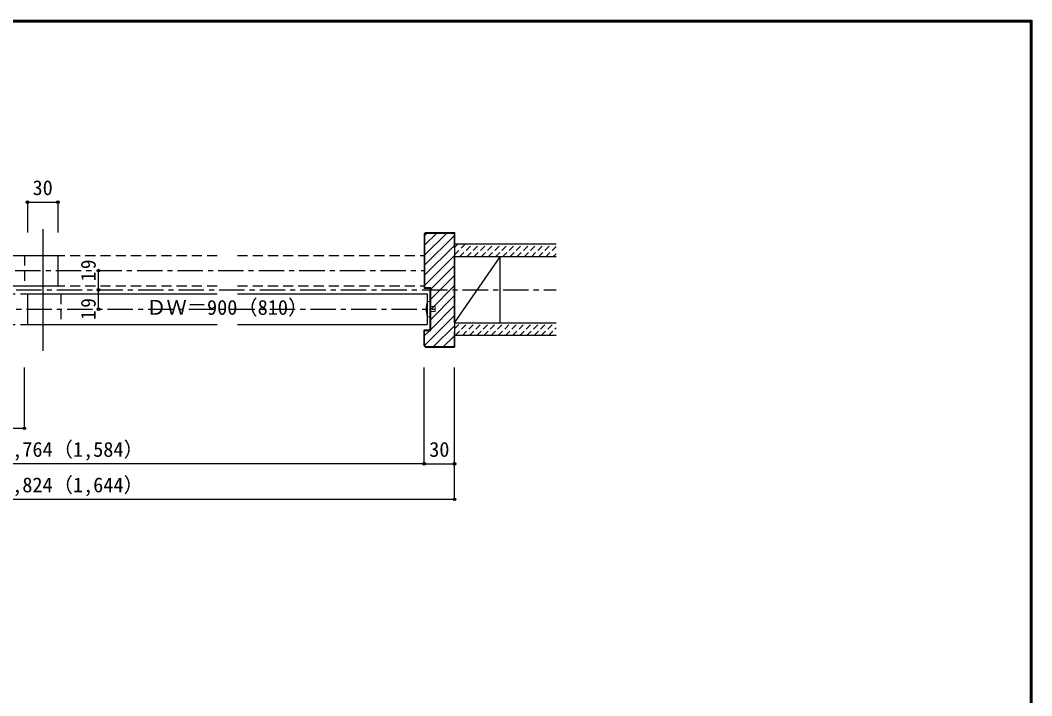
# Model space of a CAD drawing. Units: millimetres, scale not verified. Extents: x -973 to 977, y -718 to 696.
# Drawn here: x -20 to 977, y 30 to 696 of the extents above; entities that cross this region are included whole.
import ezdxf
from ezdxf.enums import TextEntityAlignment as Align

# ---------------------------------------------------------------- set-up
doc = ezdxf.new("R2010")
doc.units = ezdxf.units.MM
doc.header["$LTSCALE"] = 5
doc.header["$PDMODE"] = 32
doc.header["$PDSIZE"] = 2.5
for name, pattern in [('CHAIN1', [8, 5, -1, 1, -1]), ('DASHED1', [1.8, 1.2, -0.6]), ('DASHED2', [3, 2, -1])]:
    doc.linetypes.add(name, pattern=pattern)
for name, color, linetype in [('0-1_通り芯', 4, 'CHAIN1'), ('0-2_柱', 3, 'Continuous'), ('0-3_仕上げ', 2, 'Continuous'), ('0-4_枠', 3, 'Continuous'), ('0-6_扉', 6, 'Continuous'), ('0-B_寸法', 4, 'Continuous'), ('0-C_ハッチ', 4, 'Continuous'), ('F-1_枠', 6, 'Continuous')]:
    doc.layers.add(name, color=color, linetype=linetype)
doc.layers.add('0-7_金物', color=7, linetype='Continuous', lineweight=18)
doc.styles.add('ＭＳ ゴシック', font='')
doc.styles.get('ＭＳ ゴシック').set_extended_font_data('MS Gothic')

msp = doc.modelspace()

# ---------------------------------------------------------------- linework, layer by layer
at = {"layer": '0-1_通り芯'}
for p, q in [((-385.366, 449), (377.672, 449)), ((-504.366, 430), (507.672, 430)), ((-374.366, 411), (388.672, 411))]:
    msp.add_line(p, q, dxfattribs=at)
at = {"layer": '0-2_柱'}
for p, q in [((407.672, 397.5), (407.672, 462.5)), ((452.672, 397.5), (452.672, 462.5))]:
    msp.add_line(p, q, dxfattribs=at)
at = {"layer": '0-2_柱', "color": 7}
msp.add_line((407.672, 397.5), (452.672, 462.5), dxfattribs=at)
at = {"layer": '0-3_仕上げ'}
for p, q in [((507.672, 475), (407.672, 475)), ((507.672, 462.5), (407.672, 462.5)), ((407.672, 397.5), (507.672, 397.5)), ((507.672, 385), (407.672, 385))]:
    msp.add_line(p, q, dxfattribs=at)
at = {"layer": '0-4_枠'}
for p, q in [((1.653, 490), (1.653, 370)), ((379.087, 486.5), (377.672, 485.086)), ((377.672, 485.086), (377.672, 431.5)), ((378.172, 484.586), (379.586, 486)), ((378.172, 484.586), (378.172, 432)), ((379.087, 486.5), (407.672, 486.5)), ((379.586, 486), (407.172, 486)), ((407.172, 486), (407.172, 471.5)), ((407.672, 486.5), (407.672, 373.5)), ((407.172, 471.5), (407.672, 471.5)), ((383.672, 431.5), (377.672, 431.5)), ((384.172, 432), (378.172, 432)), ((383.672, 390.5), (383.672, 431.5)), ((384.172, 390), (384.172, 432)), ((377.672, 390.5), (383.672, 390.5)), ((377.672, 374.914), (377.672, 390.5)), ((378.172, 390), (384.172, 390)), ((378.172, 375.121), (378.172, 390)), ((407.172, 388.5), (407.172, 374)), ((407.172, 388.5), (407.672, 388.5)), ((377.672, 374.914), (379.087, 373.5)), ((378.172, 375.121), (379.294, 374)), ((379.087, 373.5), (407.672, 373.5)), ((379.294, 374), (407.172, 374))]:
    msp.add_line(p, q, dxfattribs=at)
at = {"layer": '0-6_扉'}
for p, q in [((-170.357, 464), (16.653, 464)), ((16.653, 464), (16.653, 434)), ((-170.357, 434), (16.653, 434)), ((-13.347, 426), (173.663, 426)), ((-13.347, 426), (-13.347, 396)), ((193.663, 426), (380.672, 426)), ((380.672, 426), (380.672, 396)), ((-13.347, 396), (173.663, 396)), ((193.663, 396), (380.672, 396))]:
    msp.add_line(p, q, dxfattribs=at)
at = {"layer": '0-6_扉', "color": 2, "linetype": 'DASHED2'}
for p, q in [((-16.347, 464), (173.663, 464)), ((-16.347, 464), (-16.347, 434)), ((193.663, 464), (377.672, 464)), ((377.672, 464), (377.672, 434)), ((-16.347, 434), (173.663, 434)), ((193.663, 434), (377.672, 434)), ((-170.357, 426), (19.653, 426)), ((19.653, 426), (19.653, 396)), ((-170.357, 396), (19.653, 396))]:
    msp.add_line(p, q, dxfattribs=at)
at = {"layer": '0-7_金物'}
for p, q in [((380.672, 418.5), (383.672, 418.5)), ((383.672, 418.5), (383.672, 403.5)), ((383.672, 413.5), (388.672, 413.5)), ((388.672, 413.5), (388.672, 408.5)), ((380.672, 403.5), (383.672, 403.5)), ((383.672, 408.5), (388.672, 408.5))]:
    msp.add_line(p, q, dxfattribs=at)
msp.add_arc((411.124, 411), 31.361, 166.16371, 193.83632, dxfattribs=at)
at = {"layer": '0-B_寸法'}
for p, q in [((-13.347, 516.5), (16.653, 516.5)), ((-13.347, 516.5), (-13.347, 486.5)), ((16.653, 516.5), (16.653, 486.5)), ((56.653, 430), (56.653, 449)), ((56.653, 411), (56.653, 430)), ((-16.347, 293.5), (-16.347, 353.5)), ((377.672, 258.5), (377.672, 353.5)), ((407.672, 223.5), (407.672, 353.5)), ((-374.366, 293.5), (-16.347, 293.5)), ((377.672, 258.5), (-374.366, 258.5)), ((377.672, 258.5), (407.672, 258.5)), ((-404.366, 223.5), (407.672, 223.5))]:
    msp.add_line(p, q, dxfattribs=at)
at = {"layer": '0-B_寸法', "color": 7}
for p in [(-13.347, 516.5), (16.653, 516.5), (56.653, 449), (56.653, 430), (56.653, 411), (-16.347, 293.5), (377.672, 258.5), (407.672, 258.5), (407.672, 223.5)]:
    msp.add_point(p, dxfattribs=at)
at = {"layer": '0-C_ハッチ'}
for p, q in [((378.172, 483.958), (380.214, 486)), ((378.172, 474.058), (390.114, 486)), ((378.172, 464.159), (400.013, 486)), ((378.172, 454.259), (407.172, 483.26)), ((378.172, 444.36), (407.172, 473.36)), ((378.172, 434.46), (407.672, 463.961)), ((384.172, 430.561), (407.672, 454.061)), ((384.172, 420.662), (407.672, 444.162)), ((384.172, 410.762), (407.672, 434.262)), ((384.172, 400.863), (407.672, 424.363)), ((384.172, 390.963), (407.672, 414.463)), ((378.201, 375.092), (407.672, 404.564)), ((378.172, 384.963), (383.209, 390)), ((387.008, 374), (407.672, 394.664)), ((396.908, 374), (407.172, 384.265)), ((406.807, 374), (407.172, 374.365))]:
    msp.add_line(p, q, dxfattribs=at)
at = {"layer": '0-C_ハッチ', "linetype": 'DASHED1'}
for p, q in [((407.672, 471.672), (411, 475)), ((407.672, 464.601), (418.072, 475)), ((412.643, 462.5), (425.143, 475)), ((419.714, 462.5), (432.214, 475)), ((426.785, 462.5), (439.285, 475)), ((433.856, 462.5), (446.356, 475)), ((440.927, 462.5), (453.427, 475)), ((447.998, 462.5), (460.498, 475)), ((455.069, 462.5), (467.569, 475)), ((462.14, 462.5), (474.64, 475)), ((469.211, 462.5), (481.711, 475)), ((476.282, 462.5), (488.782, 475)), ((483.353, 462.5), (495.853, 475)), ((490.424, 462.5), (502.924, 475)), ((497.495, 462.5), (507.672, 472.677)), ((504.566, 462.5), (507.672, 465.606)), ((407.672, 391.464), (413.709, 397.5)), ((408.28, 385), (420.78, 397.5)), ((415.351, 385), (427.851, 397.5)), ((422.422, 385), (434.922, 397.5)), ((429.493, 385), (441.993, 397.5)), ((436.564, 385), (449.064, 397.5)), ((443.635, 385), (456.135, 397.5)), ((450.706, 385), (463.206, 397.5)), ((457.777, 385), (470.277, 397.5)), ((464.848, 385), (477.348, 397.5)), ((471.919, 385), (484.419, 397.5)), ((478.99, 385), (491.49, 397.5)), ((486.061, 385), (498.561, 397.5)), ((493.132, 385), (505.632, 397.5)), ((500.204, 385), (507.672, 392.469)), ((507.275, 385), (507.672, 385.398))]:
    msp.add_line(p, q, dxfattribs=at)
at = {"layer": 'F-1_枠'}
for p, q in [((-973.347, 695.833), (976.653, 695.833)), ((-973.347, 695), (976.653, 695)), ((-973.347, 694.167), (976.653, 694.167)), ((974.986, 695.833), (974.986, -700.833)), ((975.82, 695.833), (975.82, -700.833)), ((976.653, 695.833), (976.653, -700.833))]:
    msp.add_line(p, q, dxfattribs=at)

# ---------------------------------------------------------------- texts
at = {"layer": '0-B_寸法', "color": 7, "style": 'ＭＳ ゴシック'}
for s, p in [('30', (-8.347, 519)), ('ＤＷ＝900（810）', (103.663, 401)), ('枠内＝1,764（1,584）', (-98.347, 261)), ('30', (382.672, 261)), ('枠外＝1,824（1,644）', (-98.347, 226))]:
    msp.add_text(s, height=14.66, dxfattribs=at).set_placement(p, align=Align.BOTTOM_LEFT)
at = {"layer": '0-B_寸法', "color": 7, "char_height": 14.66, "attachment_point": 7, "rotation": 90, "style": 'ＭＳ ゴシック'}
for insert in [(54.153, 438.375), (54.153, 400.375)]:
    msp.add_mtext('\\T1.27;\\W0.95;19', dxfattribs=dict(at, insert=insert))

doc.saveas('drawing.dxf')
